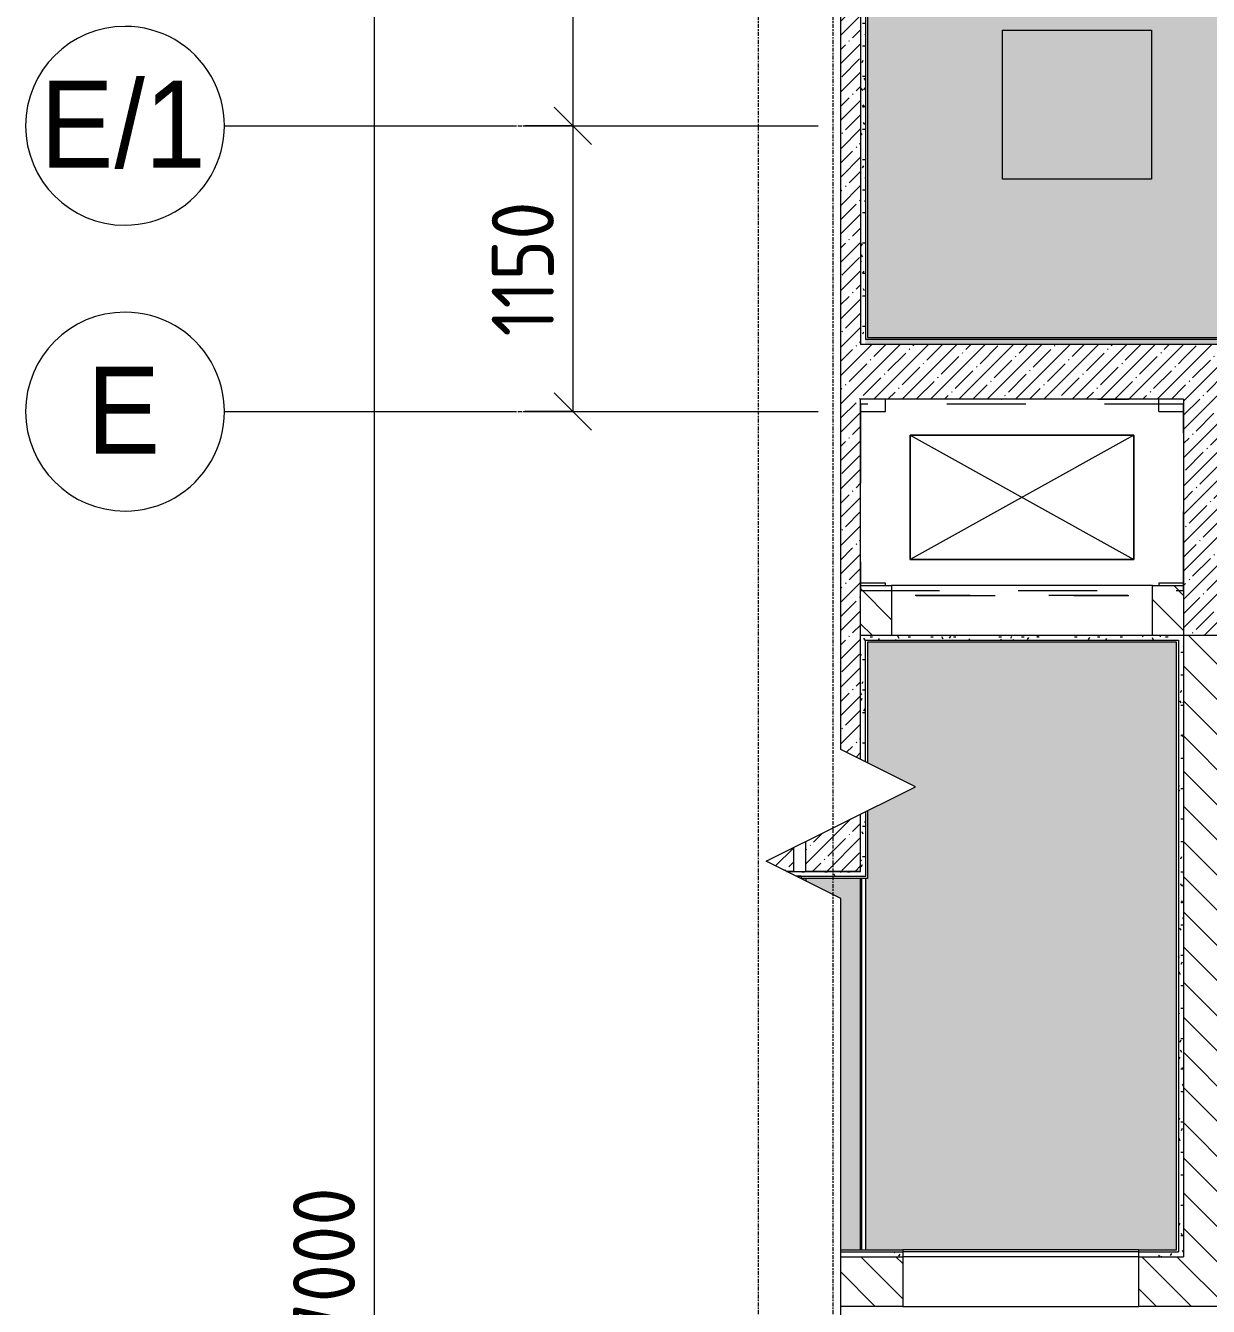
# Model space of a CAD drawing. Header units: millimetres. Extents: x 81610 to 276841, y -8553 to 29000.
# Drawn here: x 81610 to 86370, y 13400 to 18553 of the extents above; entities that cross this region are included whole.
import ezdxf

# ---------------------------------------------------------------- set-up
doc = ezdxf.new("R2010")
doc.units = ezdxf.units.MM
for name, pattern in [('Осевая', [31.75, 6.35, -4.7625, 15.875, -4.7625]), ('Снесенные', [714.375, 476.25, -238.125]), ('Штрих', [635, 317.5, -317.5])]:
    doc.linetypes.add(name, pattern=pattern)
for name, color, linetype, lineweight in [('A-ANNO-DIMS', 7, 'Continuous', 9), ('A-ANNO-DIMS-100', 7, 'Continuous', 9), ('A-ANNO-NOTE', 7, 'Continuous', 9), ('A-DETL-GENF', 7, 'Continuous', 9), ('A-GENM', 7, 'Штрих', 9), ('A-WALL', 7, 'Continuous', 9), ('I-WALL', 7, 'Continuous', 9), ('M-EQPM', 7, 'Continuous', 9), ('M-EQPM-1', 7, 'Штрих', 9), ('M-EQPM-2', 7, 'Снесенные', 9), ('Оси', 7, 'Continuous', 9), ('Оси-1', 7, 'Continuous', 20), ('Оси-2', 7, 'Осевая', 9)]:
    doc.layers.add(name, color=color, linetype=linetype, lineweight=lineweight)
for name, color, linetype, lineweight, true_color in [('A-CLNG-1', 7, 'Continuous', 9, 0xeaeaea), ('A-WALL-1', 7, 'Continuous', 9, 0x3c3c3c), ('A-WALL-FNSH-1', 7, 'Continuous', 9, 0x3c3c3c), ('I-WALL-1', 7, 'Continuous', 9, 0x535353), ('S-COLS-1', 9, 'Continuous', 9, 0x808080), ('S-COLS-2', 7, 'Continuous', 9, 0x3c3c3c)]:
    doc.layers.add(name, color=color, linetype=linetype, lineweight=lineweight, true_color=true_color)
doc.layers.add('A-CLNG-PATT-1', color=7, linetype='Continuous', lineweight=9, transparency=1)
doc.styles.add('Arial', font='arial.ttf', dxfattribs={"width": 0.9, "height": 350})
doc.styles.add('ISOCPEUR', font='isocpeur.ttf', dxfattribs={"width": 0.9, "height": 250})
doc.dimstyles.new('ISO-2_5_0_9К_БОЛЬШОЙ', dxfattribs={"dimscale": 304.8, "dimtxt": 248.995294, "dimasz": 0.492126, "dimexe": 0.393701, "dimexo": 0.984252, "dimgap": 0, "dimtad": 1, "dimdec": 0, "dimrnd": 10, "dimzin": 0, "dimdsep": 46, "dimtxsty": 'ISOCPEUR', "dimblk1": 'OBLIQUE', "dimblk2": 'OBLIQUE', "dimsah": 1, "dimcen": 0.09, "dimdle": 0.393701, "dimazin": 0, "dimtfac": 1, "dimtdec": 4, "dimtix": 1, "dimtmove": 0, "dimatfit": 3, "dimfxl": 1, "dimtvp": 1, "dimtolj": 1, "dimtzin": 0, "dimarcsym": 2})
pattern_1 = [(45, (0, 0), (-57.02463, 57.02463), []), (45, (57.025, 0), (-57.02463, 57.02463), [100.806, -20.161, 3.353, -16.808])]
pattern_2 = [(135, (0, 0), (-70.71068, -70.71068), [])]
pattern_3 = [(0, (0, 0), (121.92, 30.48), [10.058, -81.382, 10.058, -81.382, -487.68]), (0, (0, 0), (121.92, 30.48), [-182.88, 10.058, -172.822, 10.058, -81.382, -213.36]), (0, (0, 0), (121.92, 30.48), [-457.2, 10.058, -50.902, 10.058, -142.342]), (120, (45.72, 15.24), (-87.356454, 90.345817), [10.058, -81.382, 10.058, -81.382, -487.68]), (120, (45.72, 15.24), (-87.356454, 90.345817), [-182.88, 10.058, -172.822, 10.058, -81.382, -213.36]), (120, (45.72, 15.24), (-87.356454, 90.345817), [-457.2, 10.058, -50.902, 10.058, -142.342]), (240, (60.96, 76.2), (-34.563546, -120.825817), [10.058, -81.382, 10.058, -81.382, -487.68]), (240, (60.96, 76.2), (-34.563546, -120.825817), [-182.88, 10.058, -172.822, 10.058, -81.382, -213.36]), (240, (60.96, 76.2), (-34.563546, -120.825817), [-457.2, 10.058, -50.902, 10.058, -142.342])]

# ---------------------------------------------------------------- blocks, each defined once
blk = doc.blocks.new('160_Подъемник - 160_Подъемник-23521422-Сводный план потолков 1 этажа в осях 23-33')
at = {"layer": 'A-GENM'}
for p, q in [((1075.9, 20), (220, 20)), ((224.1, 20), (1080, 20)), ((345.8, -770), (220, -770)), ((954.2, -770), (1080, -770))]:
    blk.add_line(p, q, dxfattribs=at)
at = {"layer": 'M-EQPM'}
for p, q in [((1100, -625), (200, -125)), ((200, -625), (1100, -125)), ((1100, -125), (200, -125)), ((200, -125), (200, -625)), ((200, -625), (200, -125)), ((200, -125), (1100, -125)), ((1100, -625), (1100, -125)), ((1100, -125), (1100, -625)), ((200, -625), (1100, -625)), ((1100, -625), (200, -625))]:
    blk.add_line(p, q, dxfattribs=at)
at = {"layer": 'M-EQPM-1'}
for p, q in [((1300, 0), (0, 0)), ((0, 0), (0, -750)), ((1300, -750), (1300, 0)), ((0, -750), (1300, -750))]:
    blk.add_line(p, q, dxfattribs=at)
blk = doc.blocks.new('Закладная деталь приямка - 150_100-20924311-Сводный план потолков 1 этажа в осях 23-33')
at = {"layer": 'M-EQPM-2'}
for p, q in [((86270, 16310), (86170, 16310)), ((86170, 16310), (86170, 16300))]:
    blk.add_line(p, q, dxfattribs=at)
blk = doc.blocks.new('Закладная деталь приямка - 150_100-V3-Сводный план потолков 1 этажа в осях 23-33')
at = {"layer": 'M-EQPM-2'}
for p, q in [((85070, 16310), (84970, 16310)), ((85070, 16300), (85070, 16310))]:
    blk.add_line(p, q, dxfattribs=at)
blk = doc.blocks.new('Закладная деталь приямка - 150_100-V4-Сводный план потолков 1 этажа в осях 23-33')
at = {"layer": 'M-EQPM-2'}
for p, q in [((85070, 17000), (85070, 17050)), ((84970, 17000), (85070, 17000))]:
    blk.add_line(p, q, dxfattribs=at)
blk = doc.blocks.new('Закладная деталь приямка - 150_100-V5-Сводный план потолков 1 этажа в осях 23-33')
at = {"layer": 'M-EQPM-2'}
for q in [(86170, 17050), (86270, 17000)]:
    blk.add_line((86170, 17000), q, dxfattribs=at)
blk = doc.blocks.new('DET_L_Линия разрыва - М100-30654842-Сводный план потолков 1 этажа в осях 23-33')
at = {"layer": 'A-DETL-GENF'}
for p, q in [((11889.9, 300), (11739.9, 0)), ((12189.9, -300), (11889.9, 300)), ((11739.9, 0), (0, 0)), ((12339.9, 0), (12189.9, -300)), ((24079.7, 0), (12339.9, 0))]:
    blk.add_line(p, q, dxfattribs=at)
blk = doc.blocks.new('Ось сетки - D8-29747960-Сводный план потолков 1 этажа в осях 23-33')
at = {"layer": 'Оси-1'}
for start, end in [(360, 180), (180, 360)]:
    blk.add_arc((0, 0), 4, start, end, dxfattribs=at)
blk = doc.blocks.new('DIMBLOCK15-Сводный план потолков 1 этажа в осях 23-33')
at = {"layer": 'A-ANNO-DIMS-100', "lineweight": 20}
for p, q in [((83812.7, 21300), (83737.7, 21375)), ((83812.7, 21300), (83887.7, 21225)), ((83812.7, 18150), (83737.7, 18225)), ((83812.7, 18150), (83887.7, 18075))]:
    blk.add_line(p, q, dxfattribs=at)
at = {"layer": 'A-ANNO-DIMS-100'}
for p, q in [((83618.7, 21300), (83932.7, 21300)), ((83812.7, 21300), (83618.7, 21300)), ((83812.7, 21300), (83812.7, 18150)), ((83618.7, 18150), (83932.7, 18150)), ((83812.7, 18150), (83618.7, 18150))]:
    blk.add_line(p, q, dxfattribs=at)
at = {"layer": 'A-ANNO-DIMS-100', "color": 0, "insert": (83486, 19430.5), "char_height": 250, "width": 706.764, "attachment_point": 1, "rotation": 90, "line_spacing_factor": 1.149209, "style": 'ISOCPEUR'}
blk.add_mtext('3150', dxfattribs=at)
blk = doc.blocks.new('_Oblique')
at = {"color": 0, "linetype": 'ByBlock', "lineweight": -2}
blk.add_line((-0.5, -0.5), (0.5, 0.5), dxfattribs=at)
blk = doc.blocks.new('DIMBLOCK16-Сводный план потолков 1 этажа в осях 23-33')
at = {"layer": 'A-ANNO-DIMS-100', "lineweight": 20}
for p, q in [((83812.7, 18150), (83737.7, 18225)), ((83812.7, 18150), (83887.7, 18075)), ((83812.7, 17000), (83737.7, 17075)), ((83812.7, 17000), (83887.7, 16925))]:
    blk.add_line(p, q, dxfattribs=at)
at = {"layer": 'A-ANNO-DIMS-100'}
for p, q in [((83618.7, 18150), (83932.7, 18150)), ((83812.7, 18150), (83618.7, 18150)), ((83812.7, 18150), (83812.7, 17000)), ((83618.7, 17000), (83932.7, 17000)), ((83812.7, 17000), (83618.7, 17000))]:
    blk.add_line(p, q, dxfattribs=at)
at = {"layer": 'A-ANNO-DIMS-100', "color": 0, "insert": (83486, 17302.1), "char_height": 250, "width": 655.049, "attachment_point": 1, "rotation": 90, "line_spacing_factor": 1.149209, "style": 'ISOCPEUR'}
blk.add_mtext('1150', dxfattribs=at)
blk = doc.blocks.new('DIMBLOCK23-Сводный план потолков 1 этажа в осях 23-33')
at = {"layer": 'A-ANNO-DIMS-100'}
for p, q in [((83012.7, 27120), (83012.7, -120)), ((82818.7, 27000), (83132.7, 27000)), ((83012.7, 27000), (82818.7, 27000)), ((82818.7, 0), (83132.7, 0)), ((83012.7, 0), (82818.7, 0))]:
    blk.add_line(p, q, dxfattribs=at)
at = {"layer": 'A-ANNO-DIMS-100', "lineweight": 20}
for p, q in [((83012.7, 27000), (82937.7, 27075)), ((83012.7, 27000), (83087.7, 26925)), ((83012.7, 0), (82937.7, 75)), ((83012.7, 0), (83087.7, -75))]:
    blk.add_line(p, q, dxfattribs=at)
at = {"layer": 'A-ANNO-DIMS-100', "color": 0, "insert": (82686, 13105), "char_height": 250, "width": 948.097, "attachment_point": 1, "rotation": 90, "line_spacing_factor": 1.149209, "style": 'ISOCPEUR'}
blk.add_mtext('27000', dxfattribs=at)

msp = doc.modelspace()

# ---------------------------------------------------------------- hatches: boundary and pattern name
at = {"layer": 'A-CLNG-PATT-1'}
for points in [[(87217.7, 17298), (88513, 17298.7), (88513, 19172), (86782, 19172), (86782, 20002), (84998, 20002), (84998, 17298), (85870.9, 17298)], [(85870.9, 13628), (86242, 13628), (86242, 16072), (84998, 16072), (84998, 15587.2), (85190.7, 15490.9), (84998, 15394.6), (84998, 15122), (84990, 15122), (84990, 13628), (85197.6, 13628)], [(84975.3, 13628), (84975.3, 15122), (84730.5, 15121), (84890.7, 15040.9), (84890.7, 13628)]]:
    msp.add_hatch(color=256, dxfattribs=at).paths.add_polyline_path(points)
at = {"layer": 'I-WALL'}
h = msp.add_hatch(dxfattribs=at)
h.set_pattern_fill('FP_2', color=256, style=0, pattern_type=2)
h.set_pattern_definition(pattern_1)
h.paths.add_polyline_path([(84970, 17270), (84970, 20130), (84890.7, 20130), (84890.7, 17270)])
h = msp.add_hatch(dxfattribs=at)
h.set_pattern_fill('FP_31', color=256, style=0, pattern_type=2)
h.set_pattern_definition(pattern_3)
h.paths.add_polyline_path([(84970, 17270), (84990, 17270), (84990, 20010), (84970, 20010), (84970, 17428)])
h = msp.add_hatch(dxfattribs=at)
h.set_pattern_fill('FP_2', color=256, style=0, pattern_type=2)
h.set_pattern_definition(pattern_1)
h.paths.add_polyline_path([(86270, 17050), (86270, 17270), (84890.7, 17270), (84890.7, 17050), (85870.9, 17050)])
h = msp.add_hatch(dxfattribs=at)
h.set_pattern_fill('FP_31', color=256, style=0, pattern_type=2)
h.set_pattern_definition(pattern_3)
h.paths.add_polyline_path([(87217.7, 17270), (88541, 17270), (88541, 17290), (84990, 17290), (84990, 17270), (85870.9, 17270)])
h = msp.add_hatch(dxfattribs=at)
h.set_pattern_fill('FP_2', color=256, style=0, pattern_type=2)
h.set_pattern_definition(pattern_1)
h.paths.add_polyline_path([(86470, 16100), (86470, 17270), (86270, 17270), (86270, 16100)])
h = msp.add_hatch(dxfattribs=at)
h.set_pattern_fill('FP_2', color=256, style=0, pattern_type=2)
h.set_pattern_definition(pattern_1)
h.paths.add_polyline_path([(84750, 15150), (84970, 15150), (84970, 15380.6), (84750, 15270.6), (84750, 15190.9)])
h.paths.add_polyline_path([(84970, 15601.2), (84970, 17050), (84890.7, 17050), (84890.7, 15640.9)])
h = msp.add_hatch(dxfattribs=at)
h.set_pattern_fill('FP_4', color=256, style=0, pattern_type=2)
h.set_pattern_definition(pattern_2)
h.paths.add_polyline_path([(86145, 16100), (86270, 16100), (86270, 16300), (86145, 16300)])
h.paths.add_polyline_path([(84970, 16100), (85095, 16100), (85095, 16300), (84970, 16300)])
h = msp.add_hatch(dxfattribs=at)
h.set_pattern_fill('FP_31', color=256, style=0, pattern_type=2)
h.set_pattern_definition(pattern_3)
h.paths.add_polyline_path([(86250, 16080), (86250, 16100), (84970, 16100), (84970, 16080), (86242, 16080)])
h = msp.add_hatch(dxfattribs=at)
h.set_pattern_fill('FP_31', color=256, style=0, pattern_type=2)
h.set_pattern_definition(pattern_3)
h.paths.add_polyline_path([(84990, 15130), (84990, 15390.6), (84970, 15380.6), (84970, 15130)])
h.paths.add_polyline_path([(84990, 15591.2), (84990, 16080), (84970, 16080), (84970, 15601.2), (84979.7, 15596.4)])
h = msp.add_hatch(dxfattribs=at)
h.set_pattern_fill('FP_31', color=256, style=0, pattern_type=2)
h.set_pattern_definition(pattern_3)
h.paths.add_polyline_path([(86270, 13620), (86270, 16100), (86250, 16100), (86250, 13620)])
h = msp.add_hatch(dxfattribs=at)
h.set_pattern_fill('FP_4', color=256, style=0, pattern_type=2)
h.set_pattern_definition(pattern_2)
h.paths.add_polyline_path([(86470, 13600), (86470, 16100), (86270, 16100), (86270, 13600)])
h = msp.add_hatch(dxfattribs=at)
h.set_pattern_fill('FP_31', color=256, style=0, pattern_type=2)
h.set_pattern_definition(pattern_3)
h.paths.add_polyline_path([(84712.5, 15130), (84970, 15130), (84970, 15150), (84672.5, 15150)])
h = msp.add_hatch(dxfattribs=at)
h.set_pattern_fill('FP_31', color=256, style=0, pattern_type=2)
h.set_pattern_definition(pattern_3)
h.paths.add_polyline_path([(85140, 13600), (85140, 13620), (84890.7, 13620), (84890.7, 13600)])
h.paths.add_polyline_path([(86270, 13600), (86270, 13620), (86090, 13620), (86090, 13600)])
h = msp.add_hatch(dxfattribs=at)
h.set_pattern_fill('FP_4', color=256, style=0, pattern_type=2)
h.set_pattern_definition(pattern_2)
h.paths.add_polyline_path([(88200, 13400), (88410, 13400), (88410, 13600), (88200, 13600)])
h.paths.add_polyline_path([(87500, 13400), (87500, 13600), (87318.4, 13600), (87318.4, 13400)])
h.paths.add_polyline_path([(86618.4, 13400), (86618.4, 13600), (86090, 13600), (86090, 13400)])
h.paths.add_polyline_path([(85140, 13400), (85140, 13600), (84890.7, 13600), (84890.7, 13400)])
at = {"layer": 'S-COLS-1'}
h = msp.add_hatch(dxfattribs=at)
h.set_pattern_fill('FP_2', color=256, style=0, pattern_type=2)
h.set_pattern_definition(pattern_1)
h.paths.add_polyline_path([(84700, 15150), (84700, 15245.6), (84590.7, 15190.9), (84672.5, 15150)])

# ---------------------------------------------------------------- linework, layer by layer
at = {"layer": 'A-ANNO-NOTE'}
for p, q in [((85541, 18535), (86141, 18535)), ((85541, 17935), (85541, 18535)), ((86141, 18535), (86141, 17935)), ((86141, 17935), (85541, 17935))]:
    msp.add_line(p, q, dxfattribs=at)
at = {"layer": 'A-CLNG-1'}
for p, q in [((84975.3, 13628), (84975.3, 15122)), ((84990, 15122), (84990, 13628))]:
    msp.add_line(p, q, dxfattribs=at)
at = {"layer": 'A-WALL'}
for p, q in [((84990, 20010), (84990, 17290)), ((88521, 17290), (84990, 17290)), ((84990, 16080), (86250, 16080)), ((84990, 15591.2), (84990, 16080)), ((86250, 16080), (86250, 13620)), ((84990, 15390.6), (84990, 15130)), ((86090, 13620), (86250, 13620))]:
    msp.add_line(p, q, dxfattribs=at)
at = {"layer": 'A-WALL-1'}
for p, q in [((84970, 20130), (84970, 17270)), ((89160, 17270), (84970, 17270)), ((86270, 17050), (84970, 17050)), ((84970, 15601.2), (84970, 17050)), ((86270, 17050), (86270, 13600)), ((84970, 16300), (85095, 16300)), ((85095, 16300), (85095, 16100)), ((86145, 16300), (86270, 16300)), ((86145, 16100), (86145, 16300)), ((84970, 16100), (89550, 16100)), ((84970, 15150), (84970, 15380.6)), ((84750, 15150), (84750, 15270.6)), ((84672.5, 15150), (84970, 15150)), ((84970, 15150), (84750, 15150)), ((84990, 15130), (84712.5, 15130)), ((84890.7, 13620), (85140, 13620)), ((85140, 13620), (85140, 13400)), ((86090, 13400), (86090, 13620)), ((84890.7, 13600), (85140, 13600)), ((86090, 13600), (86270, 13600)), ((85140, 13400), (84890.7, 13400)), ((86618.4, 13400), (86090, 13400))]:
    msp.add_line(p, q, dxfattribs=at)
at = {"layer": 'A-WALL-FNSH-1'}
for p, q in [((84998, 20002), (84998, 17298)), ((84998, 17298), (88513, 17298)), ((86242, 16072), (84998, 16072)), ((84998, 16072), (84998, 15587.2)), ((86242, 13628), (86242, 16072)), ((84998, 15394.6), (84998, 15122)), ((84710.5, 15132), (84730.5, 15132)), ((84998, 15122), (84728.5, 15122)), ((84730.5, 15132), (84730.5, 15121)), ((84890.7, 13628), (85140, 13628)), ((85140, 13628), (85140, 13620)), ((86090, 13620), (86090, 13628)), ((86090, 13628), (86242, 13628))]:
    msp.add_line(p, q, dxfattribs=at)
at = {"layer": 'I-WALL-1'}
for p, q in [((86145, 16300), (85095, 16300)), ((84750, 15122), (84750, 15111.2)), ((84970, 13628), (84970, 15122)), ((86090, 13628), (85140, 13628)), ((86090, 13620), (85140, 13620)), ((86090, 13600), (85140, 13600)), ((85140, 13400), (86090, 13400))]:
    msp.add_line(p, q, dxfattribs=at)
at = {"layer": 'S-COLS-2'}
for p, q in [((84700, 15245.6), (84700, 15150)), ((84700, 15150), (84672.5, 15150))]:
    msp.add_line(p, q, dxfattribs=at)
at = {"layer": 'Оси'}
for p, q in [((82410, 18150), (83579.6, 18150)), ((83630.4, 18150), (84800, 18150)), ((82410, 17000), (83579.6, 17000)), ((83630.4, 17000), (84800, 17000))]:
    msp.add_line(p, q, dxfattribs=at)
at = {"layer": 'Оси-2'}
for p, q in [((84560, 593.7), (84560, 19415.1)), ((84860, 1863.7), (84860, 19415.1)), ((83579.6, 18150), (83630.4, 18150)), ((83579.6, 17000), (83630.4, 17000))]:
    msp.add_line(p, q, dxfattribs=at)

# ---------------------------------------------------------------- block references
at = {"layer": 'A-DETL-GENF', "rotation": 270.0000000000003}
msp.add_blockref('DET_L_Линия разрыва - М100-30654842-Сводный план потолков 1 этажа в осях 23-33', (84890.7, 27380.8), dxfattribs=at)
at = {"layer": 'M-EQPM', "rotation": 180}
msp.add_blockref('160_Подъемник - 160_Подъемник-23521422-Сводный план потолков 1 этажа в осях 23-33', (86270, 16280), dxfattribs=at)
at = {"layer": 'M-EQPM'}
for name in ['Закладная деталь приямка - 150_100-V4-Сводный план потолков 1 этажа в осях 23-33', 'Закладная деталь приямка - 150_100-V5-Сводный план потолков 1 этажа в осях 23-33', 'Закладная деталь приямка - 150_100-V3-Сводный план потолков 1 этажа в осях 23-33', 'Закладная деталь приямка - 150_100-20924311-Сводный план потолков 1 этажа в осях 23-33']:
    msp.add_blockref(name, (0, 0), dxfattribs=at)
at = {"layer": 'Оси-1', "xscale": 99.99999999999993, "yscale": 99.99999999999993, "zscale": 99.99999999999993, "rotation": 269.9999999999995}
for p in [(82010, 18150), (82010, 17000)]:
    msp.add_blockref('Ось сетки - D8-29747960-Сводный план потолков 1 этажа в осях 23-33', p, dxfattribs=at)

# ---------------------------------------------------------------- texts
at = {"layer": 'Оси', "char_height": 350, "attachment_point": 1, "style": 'Arial'}
for s, insert, width in [('/1', (81967.6, 18331), 454.557), ('\\fArial|b0|i0|c204|p34|;\\W.9;Е', (81670, 18331), 360.759), ('\\fArial|b0|i0|c204|p34|;\\W.9;Е', (81857.2, 17181), 360.759)]:
    msp.add_mtext(s, dxfattribs=dict(at, insert=insert, width=width))

# ---------------------------------------------------------------- dimensions: what is measured, and where the dimension line sits
at = {"layer": 'A-ANNO-DIMS'}
for base, p1, p2, override, picture, middle in [((83012.7, 0), (83118.7, 27000), (83118.7, 0), {"dimpost": '<>', "dimfxl": 26999.999823}, 'DIMBLOCK23-Сводный план потолков 1 этажа в осях 23-33', (82887.7, 13500)), ((83812.7, 18150), (83918.7, 21300), (83918.7, 18150), {"dimpost": '<>', "dimfxl": 3150}, 'DIMBLOCK15-Сводный план потолков 1 этажа в осях 23-33', (83687.7, 19725)), ((83812.7, 17000), (83918.7, 18150), (83918.7, 17000), {"dimpost": '<>', "dimfxl": 1150}, 'DIMBLOCK16-Сводный план потолков 1 этажа в осях 23-33', (83687.7, 17575))]:
    dim = msp.add_linear_dim(base=base, p1=p1, p2=p2, angle=90, dimstyle='ISO-2_5_0_9К_БОЛЬШОЙ', override=override, dxfattribs=at)
    dim.commit()
    dim.dimension.update_dxf_attribs({"geometry": picture, "text_midpoint": middle})

doc.saveas('drawing.dxf')
